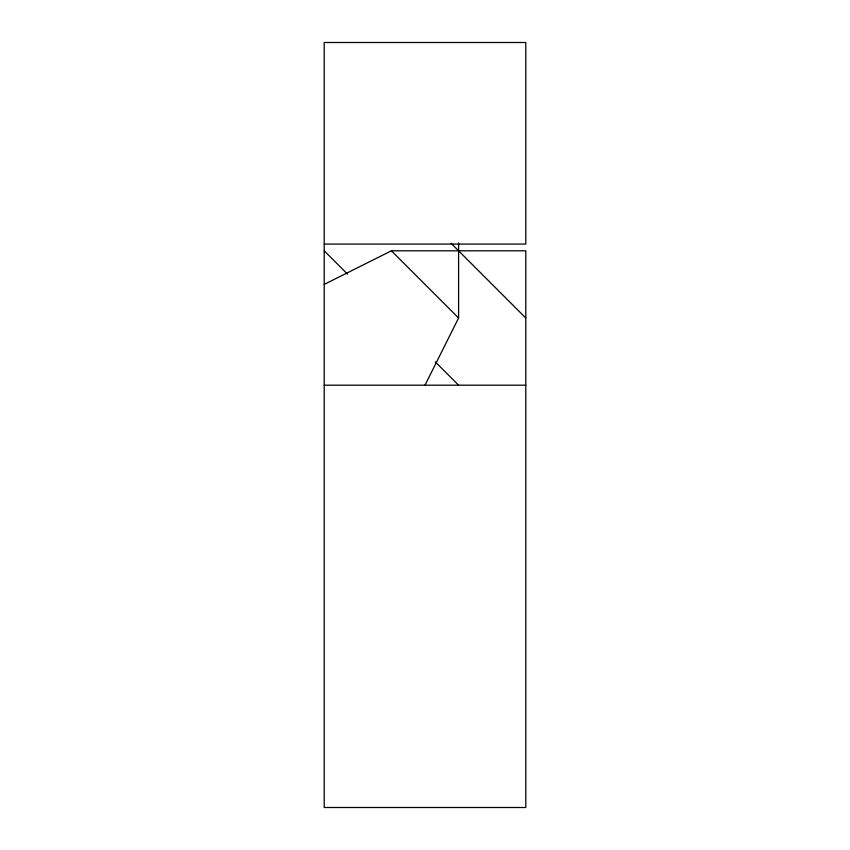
<?xml version="1.0" encoding="UTF-8"?>
<svg xmlns="http://www.w3.org/2000/svg" width="850" height="850" viewBox="0 0 850 850"><rect width="100%" height="100%" fill="white"/><g stroke="black" fill="none" stroke-linecap="round" stroke-linejoin="round"><path stroke-width="1.27" d="M425 385.188L458.596 317.996L458.596 242.898M324.211 284.399L391.404 250.803L525.789 250.803L525.789 807.5L324.211 807.5L324.211 42.5L525.789 42.5L525.789 244.077L324.211 244.077M324.211 385.188L525.789 385.188M451.127 243.334L525.789 317.996M391.404 250.803L458.596 317.996M324.211 250.803L347.544 274.136M435.264 361.856L458.596 385.188"/></g></svg>
